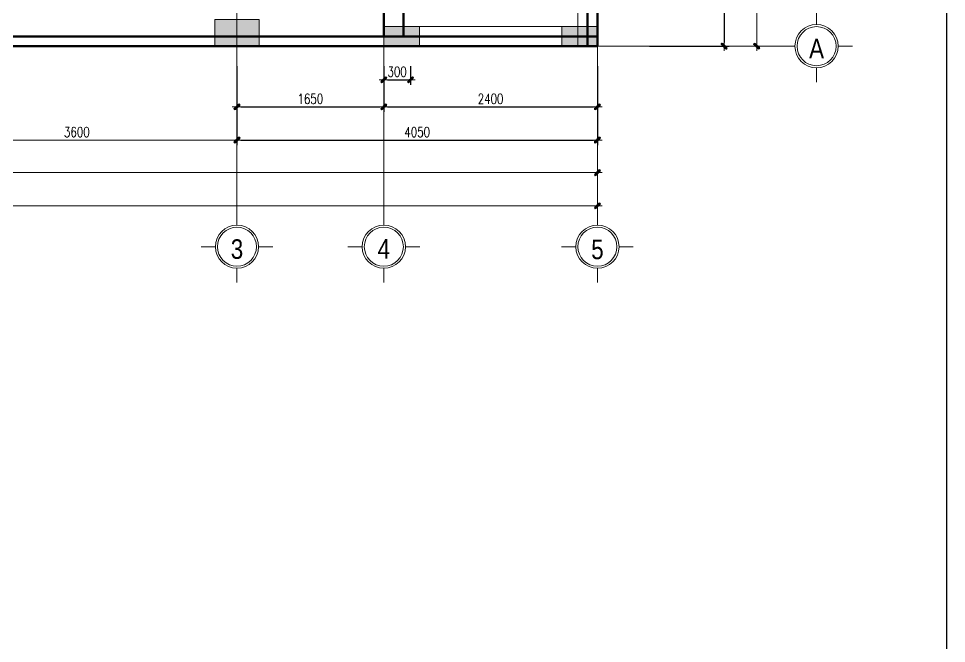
# Model space of a CAD drawing. Extents: x -165145 to 691808, y -202842 to 311040.
# Drawn here: x 28745 to 39171, y 94803 to 101823 of the extents above; entities that cross this region are included whole.
import ezdxf
from ezdxf.enums import TextEntityAlignment as Align

# ---------------------------------------------------------------- set-up
doc = ezdxf.new("R2010")
doc.units = 0
doc.header["$LTSCALE"] = 10
doc.header["$MEASUREMENT"] = 0
doc.linetypes.add('ketcau-1', pattern=[2, 1, 1])
doc.linetypes.add('TIM', pattern=[26.01, 10, -3, 0.01, -3, 10])
doc.layers.get('Defpoints').update_dxf_attribs({"color": 5, "linetype": 'CONTINUOUS'})
for name, color, linetype, lineweight in [('ARROWS', 1, 'CONTINUOUS', 0), ('DIM', 8, 'CONTINUOUS', 13), ('GE_KC_HATCH', 250, 'CONTINUOUS', 20), ('GE_KC_NETTHAY', 2, 'CONTINUOUS', 20), ('GE_KC_TEXT', 4, 'CONTINUOUS', 20), ('netchia', 2, 'CONTINUOUS', 20), ('TEXT', 4, 'CONTINUOUS', 20), ('TRUC', 251, 'TIM', 5), ('wall', 7, 'CONTINUOUS', 50)]:
    doc.layers.add(name, color=color, linetype=linetype, lineweight=lineweight)
doc.styles.add('ROMANS', font='romans', dxfattribs={"width": 0.75, "bigfont": 'vns'})
doc.styles.add('VNARIALH', font='', dxfattribs={"width": 0.75})
doc.styles.add('VnArialNarrowH', font='')
doc.styles.get('VNARIALH').set_extended_font_data('.VnArialH')
doc.styles.get('VnArialNarrowH').set_extended_font_data('.VnArial NarrowH')
doc.dimstyles.new('fit0.75', dxfattribs={"dimscale": 0.5625, "dimtxt": 200, "dimasz": 75, "dimexe": 100, "dimexo": 400, "dimgap": 0.03, "dimtad": 0, "dimdec": 0, "dimdsep": 46, "dimtxsty": 'ROMANS', "dimblk": 'alex', "dimcen": 150, "dimclrd": 8, "dimclre": 8, "dimclrt": 7, "dimaunit": 1, "dimadec": 0, "dimazin": 0, "dimtfac": 0.072, "dimtdec": 0, "dimtix": 1, "dimtmove": 2, "dimatfit": 3, "dimldrblk": 'a-01', "dimfxl": 100, "dimtvp": 0.8, "dimtolj": 1, "dimarcsym": 0})

# ---------------------------------------------------------------- blocks, each defined once
blk = doc.blocks.new('alex')
at = {"layer": 'ARROWS'}
h = blk.add_hatch(color=1, dxfattribs=at)
edge = h.paths.add_edge_path()
edge.add_line((0.4, 0.74), (-0.74, -0.4))
edge.add_ellipse((-0.57, -0.57), major_axis=(0.17, 0.17), ratio=1, start_angle=90, end_angle=270)
edge.add_line((-0.4, -0.74), (0.74, 0.4))
edge.add_ellipse((0.57, 0.57), major_axis=(0.17, 0.17), ratio=1, start_angle=270, end_angle=450)
blk.add_lwpolyline([(0.4, 0.74), (-0.74, -0.4, 1), (-0.4, -0.74), (0.74, 0.4, 1)], format="xyb", close=True, dxfattribs=at)
at = {"layer": 'netchia', "color": 2}
for p, q in [((1.27, 0), (-1.27, 0)), ((0, -1.27), (0, 1.27))]:
    blk.add_line(p, q, dxfattribs=at)
blk = doc.blocks.new('*D1928')
at = {"layer": 'Defpoints', "color": 0, "ltscale": 0.05, "transparency": 16777216}
for p in [(35608, 103613), (35608, 101513), (36673, 101513)]:
    blk.add_point(p, dxfattribs=at)
at = {"layer": 'DIM', "color": 8, "lineweight": -2, "ltscale": 0.05, "transparency": 16777216}
for p, q in [((35833, 103613), (36730, 103613)), ((36673, 103571), (36673, 101555)), ((35833, 101513), (36730, 101513))]:
    blk.add_line(p, q, dxfattribs=at)
at = {"layer": 'DIM', "color": 8, "lineweight": -2, "ltscale": 0.05, "transparency": 16777216, "xscale": 42.1875, "yscale": 42.1875, "zscale": 42.1875}
for p, rotation in [((36673, 103613), 90), ((36673, 101513), 270)]:
    blk.add_blockref('alex', p, dxfattribs=dict(at, rotation=rotation))
at = {"layer": 'DIM', "color": 7, "ltscale": 0.05, "transparency": 16777216, "insert": (36583, 102563), "char_height": 112.5, "attachment_point": 5, "rotation": 90, "style": 'ROMANS'}
blk.add_mtext('\\A1;2100', dxfattribs=at)
blk = doc.blocks.new('a-01')
at = {"layer": 'ARROWS'}
blk.add_hatch(color=256, dxfattribs=at).paths.add_polyline_path([(-1.8, 0.49), (-1.8, -0.49), (0, 0)])
at = {"layer": 'netchia'}
blk.add_lwpolyline([(-1.8, 0.49), (-1.8, -0.49), (0, 0), (0, 0)], close=True, dxfattribs=at)
blk = doc.blocks.new('*D1847')
at = {"layer": 'Defpoints', "color": 0, "transparency": 16777216}
for p in [(31199, 101513), (32849, 101513), (32849, 100831)]:
    blk.add_point(p, dxfattribs=at)
at = {"layer": 'DIM', "color": 8, "lineweight": -2, "transparency": 16777216}
for p, q in [((31199, 101288), (31199, 100775)), ((32849, 101288), (32849, 100775)), ((31242, 100831), (32807, 100831))]:
    blk.add_line(p, q, dxfattribs=at)
at = {"layer": 'DIM', "color": 8, "lineweight": -2, "transparency": 16777216, "xscale": 42.1875, "yscale": 42.1875, "zscale": 42.1875, "rotation": 180}
blk.add_blockref('alex', (31199, 100831), dxfattribs=at)
at = {"layer": 'DIM', "color": 8, "lineweight": -2, "transparency": 16777216, "xscale": 42.1875, "yscale": 42.1875, "zscale": 42.1875}
blk.add_blockref('alex', (32849, 100831), dxfattribs=at)
at = {"layer": 'DIM', "color": 7, "transparency": 16777216, "insert": (32024, 100921), "char_height": 112.5, "attachment_point": 5, "style": 'ROMANS'}
blk.add_mtext('\\A1;1650', dxfattribs=at)
blk = doc.blocks.new('*D1848')
at = {"layer": 'Defpoints', "color": 0, "transparency": 16777216}
for p in [(32849, 101513), (35249, 101513), (35249, 100831)]:
    blk.add_point(p, dxfattribs=at)
at = {"layer": 'DIM', "color": 8, "lineweight": -2, "transparency": 16777216}
for p, q in [((32849, 101288), (32849, 100775)), ((35249, 101288), (35249, 100775)), ((32892, 100831), (35207, 100831))]:
    blk.add_line(p, q, dxfattribs=at)
at = {"layer": 'DIM', "color": 8, "lineweight": -2, "transparency": 16777216, "xscale": 42.1875, "yscale": 42.1875, "zscale": 42.1875, "rotation": 180}
blk.add_blockref('alex', (32849, 100831), dxfattribs=at)
at = {"layer": 'DIM', "color": 8, "lineweight": -2, "transparency": 16777216, "xscale": 42.1875, "yscale": 42.1875, "zscale": 42.1875}
blk.add_blockref('alex', (35249, 100831), dxfattribs=at)
at = {"layer": 'DIM', "color": 7, "transparency": 16777216, "insert": (34049, 100921), "char_height": 112.5, "attachment_point": 5, "style": 'ROMANS'}
blk.add_mtext('\\A1;2400', dxfattribs=at)
blk = doc.blocks.new('*D1849')
at = {"layer": 'Defpoints', "color": 0, "transparency": 16777216}
for p in [(31199, 101513), (35249, 101513), (35249, 100457)]:
    blk.add_point(p, dxfattribs=at)
at = {"layer": 'DIM', "color": 8, "lineweight": -2, "transparency": 16777216}
for p, q in [((31199, 101288), (31199, 100401)), ((35249, 101288), (35249, 100401)), ((31242, 100457), (35207, 100457))]:
    blk.add_line(p, q, dxfattribs=at)
at = {"layer": 'DIM', "color": 8, "lineweight": -2, "transparency": 16777216, "xscale": 42.1875, "yscale": 42.1875, "zscale": 42.1875, "rotation": 180}
blk.add_blockref('alex', (31199, 100457), dxfattribs=at)
at = {"layer": 'DIM', "color": 8, "lineweight": -2, "transparency": 16777216, "xscale": 42.1875, "yscale": 42.1875, "zscale": 42.1875}
blk.add_blockref('alex', (35249, 100457), dxfattribs=at)
at = {"layer": 'DIM', "color": 7, "transparency": 16777216, "insert": (33224, 100547), "char_height": 112.5, "attachment_point": 5, "style": 'ROMANS'}
blk.add_mtext('\\A1;4050', dxfattribs=at)
blk = doc.blocks.new('*D1876')
at = {"layer": 'Defpoints', "color": 0, "transparency": 16777216}
for p in [(32849, 101513), (33149, 101513), (33149, 101135)]:
    blk.add_point(p, dxfattribs=at)
at = {"layer": 'DIM', "color": 8, "lineweight": -2, "transparency": 16777216}
for p, q in [((32849, 101288), (32849, 101079)), ((33149, 101288), (33149, 101079)), ((32892, 101135), (33107, 101135))]:
    blk.add_line(p, q, dxfattribs=at)
at = {"layer": 'DIM', "color": 8, "lineweight": -2, "transparency": 16777216, "xscale": 42.1875, "yscale": 42.1875, "zscale": 42.1875, "rotation": 180}
blk.add_blockref('alex', (32849, 101135), dxfattribs=at)
at = {"layer": 'DIM', "color": 8, "lineweight": -2, "transparency": 16777216, "xscale": 42.1875, "yscale": 42.1875, "zscale": 42.1875}
blk.add_blockref('alex', (33149, 101135), dxfattribs=at)
at = {"layer": 'DIM', "color": 7, "transparency": 16777216, "insert": (32999, 101225), "char_height": 112.5, "attachment_point": 5, "style": 'ROMANS'}
blk.add_mtext('\\A1;300', dxfattribs=at)
blk = doc.blocks.new('A$Ced011573')
at = {"layer": 'GE_KC_HATCH', "linetype": 'ketcau-1'}
for points in [[(11050, 300), (10550, 300), (10550, 0), (11050, 0)], [(12850, 220), (12450, 220), (12450, 0), (12850, 0)], [(14850, 220), (14450, 220), (14450, 0), (14850, 0)]]:
    blk.add_hatch(color=1, dxfattribs=at).paths.add_polyline_path(points)
at = {"layer": 'GE_KC_NETTHAY', "linetype": 'Continuous'}
for points in [[(11050, 300), (10550, 300), (10550, 0), (11050, 0)], [(12850, 220), (12450, 220), (12450, 0), (12850, 0)], [(14850, 220), (14450, 220), (14450, 0), (14850, 0)]]:
    blk.add_lwpolyline(points, close=True, dxfattribs=at)
blk = doc.blocks.new('*D1827')
at = {"layer": 'Defpoints', "color": 0, "ltscale": 0.05, "transparency": 16777216}
for p in [(588432, -1345), (588432, -8345), (589722, -8345)]:
    blk.add_point(p, dxfattribs=at)
at = {"layer": 'DIM', "color": 8, "lineweight": -2, "ltscale": 0.05, "transparency": 16777216}
for p, q in [((588657, -1345), (589778, -1345)), ((589722, -1387), (589722, -8303)), ((588657, -8345), (589778, -8345))]:
    blk.add_line(p, q, dxfattribs=at)
at = {"layer": 'DIM', "color": 8, "lineweight": -2, "ltscale": 0.05, "transparency": 16777216, "xscale": 42.1875, "yscale": 42.1875, "zscale": 42.1875}
for p, rotation in [((589722, -1345), 90), ((589722, -8345), 270)]:
    blk.add_blockref('alex', p, dxfattribs=dict(at, rotation=rotation))
at = {"layer": 'DIM', "color": 7, "ltscale": 0.05, "transparency": 16777216, "insert": (589632, -4845), "char_height": 112.5, "attachment_point": 5, "rotation": 90, "style": 'ROMANS'}
blk.add_mtext('\\A1;7000', dxfattribs=at)
blk = doc.blocks.new('tentruc')
at = {"layer": 'DIM'}
for p, q in [((0, 311), (0, 516)), ((-516, 0), (-311, 0)), ((-516, 0), (-311, 0)), ((311, 0), (516, 0)), ((311, 0), (516, 0)), ((0, -516), (0, -311))]:
    blk.add_line(p, q, dxfattribs=at)
at = {"layer": 'DIM', "ltscale": 0.5}
blk.add_circle((0, 0), 311, dxfattribs=at)
at = {"layer": 'DIM'}
blk.add_circle((0, 0), 281, dxfattribs=at)
at = {"layer": 'DIM', "color": 7, "linetype": 'ByBlock', "ltscale": 0.5, "style": 'VNARIALH', "width": 1.1}
blk.add_attdef('A', text='', height=281, dxfattribs=at).set_placement((0, -107), align=Align.CENTER)
blk = doc.blocks.new('*D1828')
at = {"layer": 'Defpoints', "color": 0, "transparency": 16777216}
for p in [(570433, -8596), (587933, -8596), (587933, -10139)]:
    blk.add_point(p, dxfattribs=at)
at = {"layer": 'DIM', "color": 8, "lineweight": -2, "transparency": 16777216}
for p, q in [((570433, -8821), (570433, -10196)), ((587933, -8821), (587933, -10196)), ((570475, -10139), (587890, -10139))]:
    blk.add_line(p, q, dxfattribs=at)
at = {"layer": 'DIM', "color": 8, "lineweight": -2, "transparency": 16777216, "xscale": 42.1875, "yscale": 42.1875, "zscale": 42.1875, "rotation": 180}
blk.add_blockref('alex', (570433, -10139), dxfattribs=at)
at = {"layer": 'DIM', "color": 8, "lineweight": -2, "transparency": 16777216, "xscale": 42.1875, "yscale": 42.1875, "zscale": 42.1875}
blk.add_blockref('alex', (587933, -10139), dxfattribs=at)
at = {"layer": 'DIM', "color": 7, "transparency": 16777216, "insert": (577483, -10049), "char_height": 112.5, "attachment_point": 5, "style": 'ROMANS'}
blk.add_mtext('\\A1;17500', dxfattribs=at)
blk = doc.blocks.new('*D1839')
at = {"layer": 'Defpoints', "color": 0, "ltscale": 0.05, "transparency": 16777216}
for p in [(588432, -6245), (588432, -8345), (589357, -8345)]:
    blk.add_point(p, dxfattribs=at)
at = {"layer": 'DIM', "color": 8, "lineweight": -2, "ltscale": 0.05, "transparency": 16777216}
for p, q in [((588657, -6245), (589413, -6245)), ((589357, -6287), (589357, -8303)), ((588657, -8345), (589413, -8345))]:
    blk.add_line(p, q, dxfattribs=at)
at = {"layer": 'DIM', "color": 8, "lineweight": -2, "ltscale": 0.05, "transparency": 16777216, "xscale": 42.1875, "yscale": 42.1875, "zscale": 42.1875}
for p, rotation in [((589357, -6245), 90), ((589357, -8345), 270)]:
    blk.add_blockref('alex', p, dxfattribs=dict(at, rotation=rotation))
at = {"layer": 'DIM', "color": 7, "ltscale": 0.05, "transparency": 16777216, "insert": (589267, -7295), "char_height": 112.5, "attachment_point": 5, "rotation": 90, "style": 'ROMANS'}
blk.add_mtext('\\A1;2100', dxfattribs=at)
blk = doc.blocks.new('*D1830')
at = {"layer": 'Defpoints', "color": 0, "transparency": 16777216}
for p in [(573083, -8596), (587933, -8596), (587933, -9766)]:
    blk.add_point(p, dxfattribs=at)
at = {"layer": 'DIM', "color": 8, "lineweight": -2, "transparency": 16777216}
for p, q in [((573083, -8821), (573083, -9823)), ((587933, -8821), (587933, -9823)), ((573125, -9766), (587890, -9766))]:
    blk.add_line(p, q, dxfattribs=at)
at = {"layer": 'DIM', "color": 8, "lineweight": -2, "transparency": 16777216, "xscale": 42.1875, "yscale": 42.1875, "zscale": 42.1875, "rotation": 180}
blk.add_blockref('alex', (573083, -9766), dxfattribs=at)
at = {"layer": 'DIM', "color": 8, "lineweight": -2, "transparency": 16777216, "xscale": 42.1875, "yscale": 42.1875, "zscale": 42.1875}
blk.add_blockref('alex', (587933, -9766), dxfattribs=at)
at = {"layer": 'DIM', "color": 7, "transparency": 16777216, "insert": (580508, -9676), "char_height": 112.5, "attachment_point": 5, "style": 'ROMANS'}
blk.add_mtext('\\A1;14850', dxfattribs=at)
blk = doc.blocks.new('*D1831')
at = {"layer": 'Defpoints', "color": 0, "transparency": 16777216}
for p in [(583883, -8596), (587933, -8596), (587933, -9400)]:
    blk.add_point(p, dxfattribs=at)
at = {"layer": 'DIM', "color": 8, "lineweight": -2, "transparency": 16777216}
for p, q in [((583883, -8821), (583883, -9457)), ((587933, -8821), (587933, -9457)), ((583925, -9400), (587890, -9400))]:
    blk.add_line(p, q, dxfattribs=at)
at = {"layer": 'DIM', "color": 8, "lineweight": -2, "transparency": 16777216, "xscale": 42.1875, "yscale": 42.1875, "zscale": 42.1875, "rotation": 180}
blk.add_blockref('alex', (583883, -9400), dxfattribs=at)
at = {"layer": 'DIM', "color": 8, "lineweight": -2, "transparency": 16777216, "xscale": 42.1875, "yscale": 42.1875, "zscale": 42.1875}
blk.add_blockref('alex', (587933, -9400), dxfattribs=at)
at = {"layer": 'DIM', "color": 7, "transparency": 16777216, "insert": (585908, -9310), "char_height": 112.5, "attachment_point": 5, "style": 'ROMANS'}
blk.add_mtext('\\A1;4050', dxfattribs=at)
blk = doc.blocks.new('*D1842')
at = {"layer": 'Defpoints', "color": 0, "transparency": 16777216}
for p in [(580283, -8596), (583883, -8596), (583883, -9400)]:
    blk.add_point(p, dxfattribs=at)
at = {"layer": 'DIM', "color": 8, "lineweight": -2, "transparency": 16777216}
for p, q in [((580283, -8821), (580283, -9457)), ((583883, -8821), (583883, -9457)), ((580325, -9400), (583840, -9400))]:
    blk.add_line(p, q, dxfattribs=at)
at = {"layer": 'DIM', "color": 8, "lineweight": -2, "transparency": 16777216, "xscale": 42.1875, "yscale": 42.1875, "zscale": 42.1875, "rotation": 180}
blk.add_blockref('alex', (580283, -9400), dxfattribs=at)
at = {"layer": 'DIM', "color": 8, "lineweight": -2, "transparency": 16777216, "xscale": 42.1875, "yscale": 42.1875, "zscale": 42.1875}
blk.add_blockref('alex', (583883, -9400), dxfattribs=at)
at = {"layer": 'DIM', "color": 7, "transparency": 16777216, "insert": (582083, -9310), "char_height": 112.5, "attachment_point": 5, "style": 'ROMANS'}
blk.add_mtext('\\A1;3600', dxfattribs=at)
blk = doc.blocks.new('lt - kt')
at = {"layer": 'TRUC', "ltscale": 0.05}
for p, q in [((-4050, 8582.3), (-4050, -1850.2)), ((-2400, 8582.3), (-2400, -1850.2)), ((0, 8582.3), (0, -1850.2)), ((-19778.4, 0), (2195.9, 0))]:
    blk.add_line(p, q, dxfattribs=at)
at = {"layer": 'TEXT'}
ref = blk.add_blockref('tentruc', (2462.2, 0), dxfattribs=dict(at, xscale=0.78125, yscale=0.78125, zscale=0.78125, rotation=180))
ref.add_attrib('A', 'A', dxfattribs={"color": 7, "linetype": 'ByBlock', "ltscale": 0.5, "height": 219.7, "style": 'VnArialNarrowH'}).set_placement((2462.2, -137.3), align=Align.CENTER)
ref = blk.add_blockref('tentruc', (-4050, -2253.1), dxfattribs=dict(at, xscale=-0.78125, yscale=0.78125, zscale=0.78125, rotation=180))
ref.add_attrib('A', '3', dxfattribs={"color": 7, "linetype": 'ByBlock', "ltscale": 0.5, "height": 219.7, "style": 'VnArialNarrowH'}).set_placement((-4050, -2389.5), align=Align.CENTER)
ref = blk.add_blockref('tentruc', (-2400, -2253.1), dxfattribs=dict(at, xscale=-0.78125, yscale=0.78125, zscale=0.78125, rotation=180))
ref.add_attrib('A', '4', dxfattribs={"color": 7, "linetype": 'ByBlock', "ltscale": 0.5, "height": 219.7, "style": 'VnArialNarrowH'}).set_placement((-2400, -2386.5), align=Align.CENTER)
ref = blk.add_blockref('tentruc', (0, -2253.1), dxfattribs=dict(at, xscale=-0.78125, yscale=0.78125, zscale=0.78125, rotation=180))
ref.add_attrib('A', '5', dxfattribs={"color": 7, "linetype": 'ByBlock', "ltscale": 0.5, "height": 219.7, "style": 'VnArialNarrowH'}).set_placement((0, -2393.3), align=Align.CENTER)
at = {"layer": 'DIM', "ltscale": 0.05}
for base, p1, picture, middle in [((1788.9, 0), (499.8, 7000), '*D1827', (1698.9, 3500)), ((1423.9, 0), (499.8, 2100), '*D1839', (1333.9, 1050))]:
    dim = blk.add_linear_dim(base=base, p1=p1, p2=(499.8, 0), angle=90, dimstyle='fit0.75', dxfattribs=at)
    dim.commit()
    dim.dimension.update_dxf_attribs({"geometry": picture, "text_midpoint": middle, "insert": (-587932.6, 8345.1)})
at = {"layer": 'DIM'}
dim = blk.add_linear_dim(base=(0, -1794.4), p1=(-17500, -251.4), p2=(0, -251.4), dimstyle='fit0.75', dxfattribs=at)
dim.commit()
dim.dimension.update_dxf_attribs({"geometry": '*D1828', "text_midpoint": (-10450, -1704.4), "dimtype": 128, "insert": (-587932.6, 8345.1)})
for base, p1, p2, picture, middle in [((0, -1421.3), (-14850, -251.4), (0, -251.4), '*D1830', (-7425, -1331.3)), ((-4050, -1055.4), (-7650, -251.4), (-4050, -251.4), '*D1842', (-5850, -965.4)), ((0, -1055.4), (-4050, -251.4), (0, -251.4), '*D1831', (-2025, -965.4))]:
    dim = blk.add_linear_dim(base=base, p1=p1, p2=p2, dimstyle='fit0.75', dxfattribs=at)
    dim.commit()
    dim.dimension.update_dxf_attribs({"geometry": picture, "text_midpoint": middle, "insert": (-587932.6, 8345.1)})

msp = doc.modelspace()

# ---------------------------------------------------------------- linework, layer by layer
at = {"layer": 'Defpoints'}
msp.add_lwpolyline([(13295.99235, 115030.46775), (39170.99235, 115030.46775), (39170.99235, 93505.46775), (13295.99235, 93505.46775)], close=True, dxfattribs=at)
at = {"layer": 'DIM', "ltscale": 0.05}
msp.add_line((35029.48053, 103612.76899), (35029.48053, 101512.77864), dxfattribs=at)
at = {"layer": 'DIM'}
msp.add_line((33249.48053, 101732.76958), (35029.48053, 101732.77875), dxfattribs=at)
at = {"layer": 'wall', "ltscale": 0.05}
for p, q in [((35139.48053, 108512.76817), (35139.48053, 101512.77864)), ((35249.48053, 108512.76817), (35249.48053, 101512.77864)), ((33070.07778, 101622.76958), (33070.07778, 102217.76958)), ((32850.07778, 101622.76958), (32850.07778, 102117.76958)), ((35249.48053, 101622.76713), (18929.48053, 101622.77827)), ((35249.48053, 101512.76913), (18000.19562, 101512.77902))]:
    msp.add_line(p, q, dxfattribs=at)

# ---------------------------------------------------------------- block references
at = {"layer": 'GE_KC_TEXT'}
msp.add_blockref('A$Ced011573', (20399.48053, 101512.77864), dxfattribs=at)
at = {"layer": 'TEXT'}
msp.add_blockref('lt - kt', (35249.48053, 101512.77864), dxfattribs=at)

# ---------------------------------------------------------------- dimensions: what is measured, and where the dimension line sits
at = {"layer": 'DIM', "ltscale": 0.05}
dim = msp.add_linear_dim(base=(36673.40495, 101512.76958), p1=(35608.40709, 103612.76958), p2=(35608.40709, 101512.76958), angle=90, dimstyle='fit0.75', dxfattribs=at)
dim.commit()
dim.dimension.update_dxf_attribs({"geometry": '*D1928', "text_midpoint": (36583.40495, 102562.76958)})
at = {"layer": 'DIM'}
for base, p1, p2, picture, middle in [((32849.48053, 100830.85487), (31199.48053, 101512.76913), (32849.48053, 101512.76913), '*D1847', (32024.48053, 100920.85487)), ((35249.48053, 100457.35487), (31199.48053, 101512.76913), (35249.48053, 101512.76913), '*D1849', (33224.48053, 100547.35487)), ((33149.48053, 101134.82925), (32849.48053, 101512.77149), (33149.48053, 101512.77134), '*D1876', (32999.48053, 101224.82925)), ((35249.48053, 100830.85487), (32849.48053, 101512.76958), (35249.48053, 101512.76958), '*D1848', (34049.48053, 100920.85487))]:
    dim = msp.add_linear_dim(base=base, p1=p1, p2=p2, dimstyle='fit0.75', dxfattribs=at)
    dim.commit()
    dim.dimension.update_dxf_attribs({"geometry": picture, "text_midpoint": middle})

doc.saveas('drawing.dxf')
